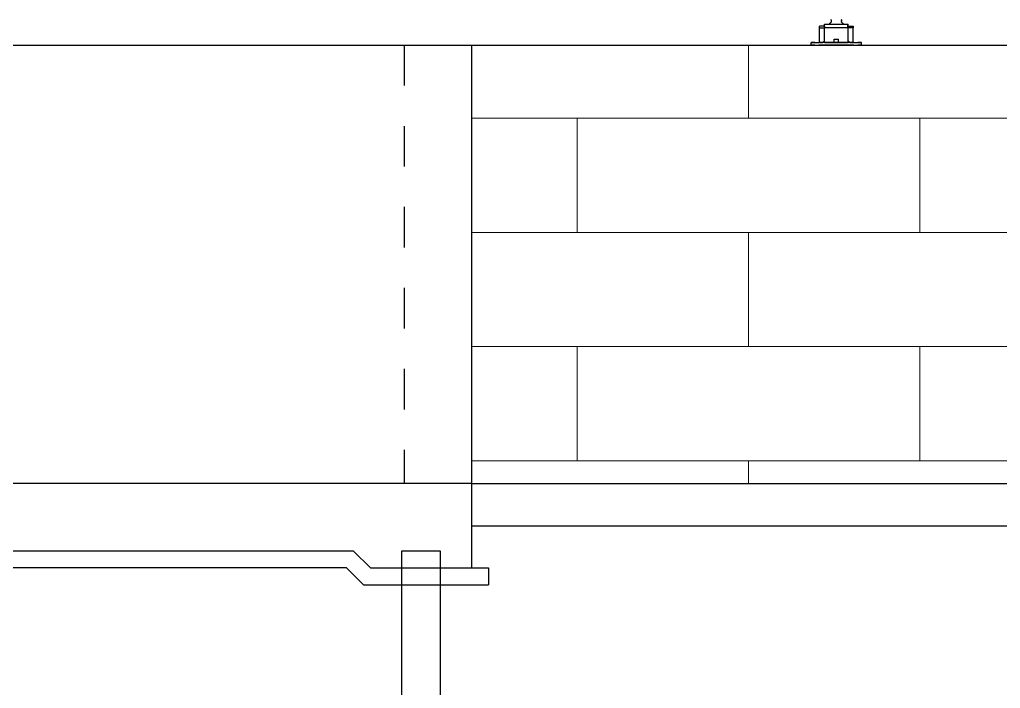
# Model space of a CAD drawing. Header units: millimetres. Extents: x -2078669 to -1085629, y -5987148 to 310365.
# Drawn here: x -1618606 to -1604063, y -3958936 to -3949022 of the extents above; entities that cross this region are included whole.
import ezdxf

# ---------------------------------------------------------------- set-up
doc = ezdxf.new("R2010")
doc.units = ezdxf.units.MM
doc.header["$LTSCALE"] = 500
doc.header["$PDSIZE"] = 300
doc.linetypes.add('SXF_跳び破線', pattern=[12, 6, -6])
for name, color, linetype, lineweight in [('D-BYP-STR1', 2, 'Continuous', 13), ('D-BYP-STR2', 6, 'Continuous', 25), ('D-BYP-STR3', 3, 'Continuous', 25), ('D-BYP-STRA', 1, 'Continuous', 25), ('D-BYP-STRB', 5, 'Continuous', 25)]:
    doc.layers.add(name, color=color, linetype=linetype, lineweight=lineweight)

# ---------------------------------------------------------------- blocks, each defined once
blk = doc.blocks.new('A$Cb352d05c')
at = {"layer": 'D-BYP-STRB', "ltscale": 0.101306}
for p, q in [((84.1, 123.5), (80, 123.5)), ((84.1, 104), (80, 104))]:
    blk.add_line(p, q, dxfattribs=at)
at = {"layer": 'D-BYP-STRB', "ltscale": 0.4875}
for p, q in [((80, 104), (80, 123.5)), ((84.1, 123.5), (84.1, 104)), ((84.4, 123.5), (84.4, 104))]:
    blk.add_line(p, q, dxfattribs=at)
at = {"layer": 'D-BYP-STRB', "ltscale": 0.189996}
for p, q in [((90.2, 123.5), (82.6, 123.5)), ((100.9, 123.5), (93.3, 123.5)), ((178.1, 123.5), (170.5, 123.5)), ((217.4, 123.5), (209.8, 123.5))]:
    blk.add_line(p, q, dxfattribs=at)
at = {"layer": 'D-BYP-STRB', "ltscale": 0.229968}
blk.add_line((93.3, 123.5), (84.1, 123.5), dxfattribs=at)
at = {"layer": 'D-BYP-STRB'}
for p, q in [((220, 123.5), (84.4, 123.5)), ((215.6, 123.5), (190.6, 123.5)), ((80, 111.5), (50, 111.5)), ((50, 16), (50, 102.8)), ((50, 102.8), (80, 102.8)), ((50, 16), (50, 102.8)), ((80, 16), (80, 103.9)), ((80, 16), (80, 103.9)), ((80, 26), (80, 102.8)), ((80, 26), (80, 102.8)), ((220, 104), (84.4, 104)), ((220, 111.5), (250, 111.5)), ((220, 26), (220, 102.8)), ((250, 102.8), (220, 102.8)), ((250, 16), (250, 102.8)), ((250, 16), (250, 102.8)), ((22.1, 16), (1.3, 16)), ((1.3, 16), (22.1, 16)), ((22.1, 0), (1.3, 0)), ((1.3, 0), (22.1, 0)), ((1.3, 0), (22.1, 0)), ((46.9, 16), (22.1, 16)), ((46.9, 16), (22.1, 16)), ((46.9, 0), (22.1, 0)), ((46.9, 0), (22.1, 0)), ((46.9, 16), (253.1, 16)), ((46.9, 16), (253.1, 16)), ((46.9, 0), (253.1, 0)), ((46.9, 0), (253.1, 0)), ((70, 16), (50, 16)), ((70, 16), (50, 16)), ((80, 16), (80, 56.1)), ((80, 26), (80, 56.1)), ((137.5, 16), (80, 16)), ((137.5, 16), (80, 16)), ((162.5, 35), (137.5, 35)), ((162.5, 35), (137.5, 35)), ((162.5, 16), (137.5, 16)), ((162.5, 16), (137.5, 16)), ((183.6, 16), (162.5, 16)), ((183.6, 16), (162.5, 16)), ((220, 16), (183.6, 16)), ((220, 16), (183.6, 16)), ((220, 26), (220, 56.1)), ((250, 16), (230, 16)), ((250, 16), (230, 16)), ((277.9, 16), (253.1, 16)), ((277.9, 16), (253.1, 16)), ((277.9, 0), (253.1, 0)), ((277.9, 0), (253.1, 0)), ((277.9, 16), (298.7, 16)), ((298.7, 16), (277.9, 16)), ((277.9, 0), (298.7, 0)), ((298.7, 0), (277.9, 0))]:
    blk.add_line(p, q, dxfattribs=at)
at = {"layer": 'D-BYP-STRB', "ltscale": 0.10556}
blk.add_line((94.5, 123.5), (90.2, 123.5), dxfattribs=at)
at = {"layer": 'D-BYP-STRB', "ltscale": 0.190002}
for p, q in [((108.5, 123.5), (100.9, 123.5)), ((170.5, 123.5), (162.9, 123.5)), ((209.8, 123.5), (202.2, 123.5))]:
    blk.add_line(p, q, dxfattribs=at)
at = {"layer": 'D-BYP-STRB', "ltscale": 0.045105}
blk.add_line((110.3, 123.5), (108.5, 123.5), dxfattribs=at)
at = {"layer": 'D-BYP-STRB', "ltscale": 0.00697}
blk.add_line((109.4, 123.5), (109.2, 123.5), dxfattribs=at)
at = {"layer": 'D-BYP-STRB', "ltscale": 0.157324}
for p, q in [((120, 146), (120, 139.7)), ((180, 146), (180, 139.7))]:
    blk.add_line(p, q, dxfattribs=at)
at = {"layer": 'D-BYP-STRB', "ltscale": 0.3}
blk.add_line((220, 111.5), (220, 123.5), dxfattribs=at)
at = {"layer": 'D-BYP-STRB', "ltscale": 0.079956}
for p, q in [((50, 111.5), (50, 108.3)), ((50, 111.5), (50, 108.3)), ((80, 108.3), (80, 111.5)), ((220, 111.5), (220, 108.3)), ((250, 108.3), (250, 111.5)), ((250, 108.3), (250, 111.5))]:
    blk.add_line(p, q, dxfattribs=at)
at = {"layer": 'D-BYP-STRB', "ltscale": 0.42099}
for p, q in [((66.8, 111.5), (50, 111.5)), ((50, 102.8), (66.8, 102.8)), ((233.2, 111.5), (250, 111.5)), ((250, 102.8), (233.2, 102.8))]:
    blk.add_line(p, q, dxfattribs=at)
at = {"layer": 'D-BYP-STRB', "ltscale": 0.137683}
for p, q in [((50, 108.3), (50, 102.8)), ((50, 108.3), (50, 102.8)), ((80, 102.8), (80, 108.3)), ((220, 102.8), (220, 108.3)), ((250, 102.8), (250, 108.3)), ((250, 102.8), (250, 108.3))]:
    blk.add_line(p, q, dxfattribs=at)
at = {"layer": 'D-BYP-STRB', "ltscale": 0.003539}
for p, q in [((80.1, 104), (80, 103.9)), ((80.1, 104), (80, 103.9)), ((80.1, 104), (80, 103.9)), ((219.9, 104), (220, 103.9))]:
    blk.add_line(p, q, dxfattribs=at)
at = {"layer": 'D-BYP-STRB', "ltscale": 0.008551}
blk.add_line((84.1, 104), (84.4, 104), dxfattribs=at)
at = {"layer": 'D-BYP-STRB', "ltscale": 0.031982}
for p, q in [((1.3, 16), (0, 16)), ((1.3, 16), (0, 16)), ((1.3, 0), (0, 0)), ((1.3, 0), (0, 0)), ((1.3, 0), (0, 0)), ((300, 16), (298.7, 16)), ((300, 16), (298.7, 16)), ((300, 0), (298.7, 0)), ((300, 0), (298.7, 0))]:
    blk.add_line(p, q, dxfattribs=at)
at = {"layer": 'D-BYP-STRB', "ltscale": 0.4}
for p, q in [((0, 0), (0, 16)), ((0, 0), (0, 16)), ((0, 0), (0, 16)), ((300, 0), (300, 16)), ((300, 0), (300, 16))]:
    blk.add_line(p, q, dxfattribs=at)
at = {"layer": 'D-BYP-STRB', "ltscale": 0.353553}
for p, q in [((80, 26), (70, 16)), ((80, 26), (70, 16)), ((220, 26), (230, 16)), ((220, 26), (230, 16))]:
    blk.add_line(p, q, dxfattribs=at)
at = {"layer": 'D-BYP-STRB', "ltscale": 0.475}
for p, q in [((137.5, 16), (137.5, 35)), ((137.5, 16), (137.5, 35)), ((162.5, 16), (162.5, 35)), ((162.5, 16), (162.5, 35))]:
    blk.add_line(p, q, dxfattribs=at)
at = {"layer": 'D-BYP-STRB', "ltscale": 0.25}
blk.add_line((220, 16), (220, 26), dxfattribs=at)
blk.add_line((220, 16), (220, 26), dxfattribs=at)
at = {"layer": 'D-BYP-STRB'}
for centre, radius, start, end in [((150, 104), 45, 134.427, 154.32078), ((115, 146), 5, 0, 90), ((115, 139.7), 5, 314.42699, 0.00001), ((185, 146), 5, 90.09722, 180.00007), ((185, 139.7), 5, 179.99999, 225.57299), ((150, 104), 45, 25.67929, 45.57299)]:
    blk.add_arc(centre, radius, start, end, dxfattribs=at)
blk.add_point((150, 0), dxfattribs=at)
blk.add_point((150, 0), dxfattribs=at)

msp = doc.modelspace()

# ---------------------------------------------------------------- hatches: boundary and pattern name
at = {"layer": 'D-BYP-STR1'}
h = msp.add_hatch(dxfattribs=at)
h.set_pattern_fill('AR-BRSTD', color=256, scale=25, angle=180)
h.set_pattern_definition([(180, (-1788137.6, 422249.2), (-2e-13, -1693.545), []), (270, (-1788137.6, 422249.2), (2540, -1693.545), [1693.545, -1693.545])])
edge = h.paths.add_edge_path()
edge.add_line((-1611903.4, -3955899.6), (-1600612.9, -3955899.6))
edge.add_arc((-1597512.3, -3952649.6), 4491.8, 133.65213, 226.34787, ccw=False)
edge.add_line((-1600612.9, -3949399.6), (-1611903.4, -3949399.6))
edge.add_line((-1611903.4, -3949399.6), (-1611903.4, -3955899.6))

# ---------------------------------------------------------------- linework, layer by layer
at = {"layer": 'D-BYP-STR2'}
for p, q in [((-1626403.4, -3949399.6, 708000), (-1611903.4, -3949399.6, 708000)), ((-1611903.4, -3949399.6, 708000), (-1611903.4, -3957149.6, 708000)), ((-1611903.4, -3955899.6, 708000), (-1626403.4, -3955899.6, 708000)), ((-1613653.4, -3956899.6, 708000), (-1626403.4, -3956899.6, 708000)), ((-1613653.4, -3956899.6, 708000), (-1613403.4, -3957149.6, 708000)), ((-1613757, -3957149.6, 708000), (-1626403.4, -3957149.6, 708000)), ((-1613757, -3957149.6, 708000), (-1613507, -3957399.6, 708000)), ((-1613403.4, -3957149.6, 708000), (-1611903.4, -3957149.6, 708000)), ((-1611903.4, -3957149.6, 708000), (-1611653.4, -3957149.6, 708000)), ((-1611653.4, -3957149.6, 708000), (-1611653.4, -3957399.6, 708000)), ((-1613507, -3957399.6, 708000), (-1611653.4, -3957399.6, 708000))]:
    msp.add_line(p, q, dxfattribs=at)
at = {"layer": 'D-BYP-STR2', "linetype": 'SXF_跳び破線', "ltscale": 0.2}
msp.add_line((-1612903.4, -3949399.6, 708000), (-1612903.4, -3955899.6, 708000), dxfattribs=at)
at = {"layer": 'D-BYP-STR2', "elevation": 708000}
msp.add_lwpolyline([(-1612941.9, -3956899.6), (-1612941.9, -3961899.6), (-1612366.9, -3961899.6), (-1612366.9, -3956899.6)], close=True, dxfattribs=at)
at = {"layer": 'D-BYP-STR3', "ltscale": 0.01}
for p, q in [((-1611903.4, -3949399.6, 708000), (-1561903.4, -3949399.6, 708000)), ((-1611903.4, -3955899.6, 708000), (-1562653.4, -3955899.6, 708000)), ((-1611903.4, -3956524.6, 708000), (-1562653.4, -3956524.6, 708000))]:
    msp.add_line(p, q, dxfattribs=at)

# ---------------------------------------------------------------- block references
at = {"layer": 'D-BYP-STRA', "xscale": -2.5, "yscale": 2.5, "zscale": 2.5}
msp.add_blockref('A$Cb352d05c', (-1606120.3, -3949399.6, 708000), dxfattribs=at)

doc.saveas('drawing.dxf')
